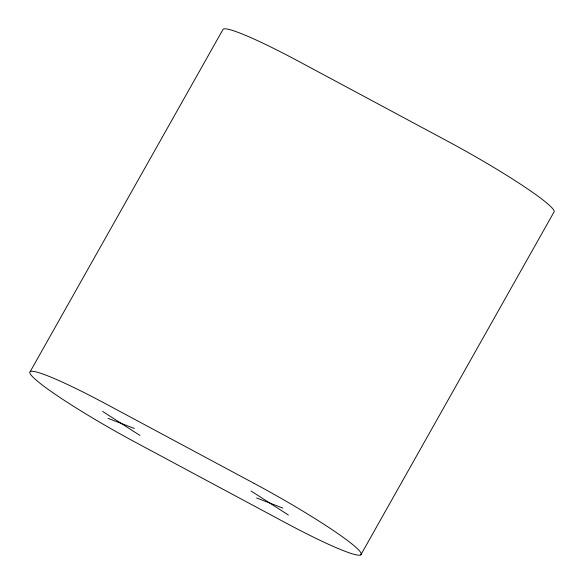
<?xml version="1.0" encoding="UTF-8"?>
<svg xmlns="http://www.w3.org/2000/svg" width="584" height="584" viewBox="0 0 584 584"><rect width="100%" height="100%" fill="white"/><g stroke="black" fill="none" stroke-linecap="round" stroke-linejoin="round"><path stroke-width="0.88" d="M30.171 371.672L223.139 29.2A104.865 9.687 29.4 0 1 298.65 61.327L447.118 140.934A104.865 9.687 29.4 0 1 553.829 212.328L360.861 554.8M108.128 418.37L134.429 428.495M256.595 497.969L282.904 508.102M251.091 491.042L288.408 515.03M102.616 411.443L139.941 435.43M254.142 483.399L105.675 403.799A104.865 9.687 29.4 0 0 31.134 375.103A104.865 9.687 29.4 0 0 136.882 443.066L285.35 522.673A104.865 9.687 29.4 0 0 359.89 551.362A104.865 9.687 29.4 0 0 254.142 483.399"/></g></svg>
